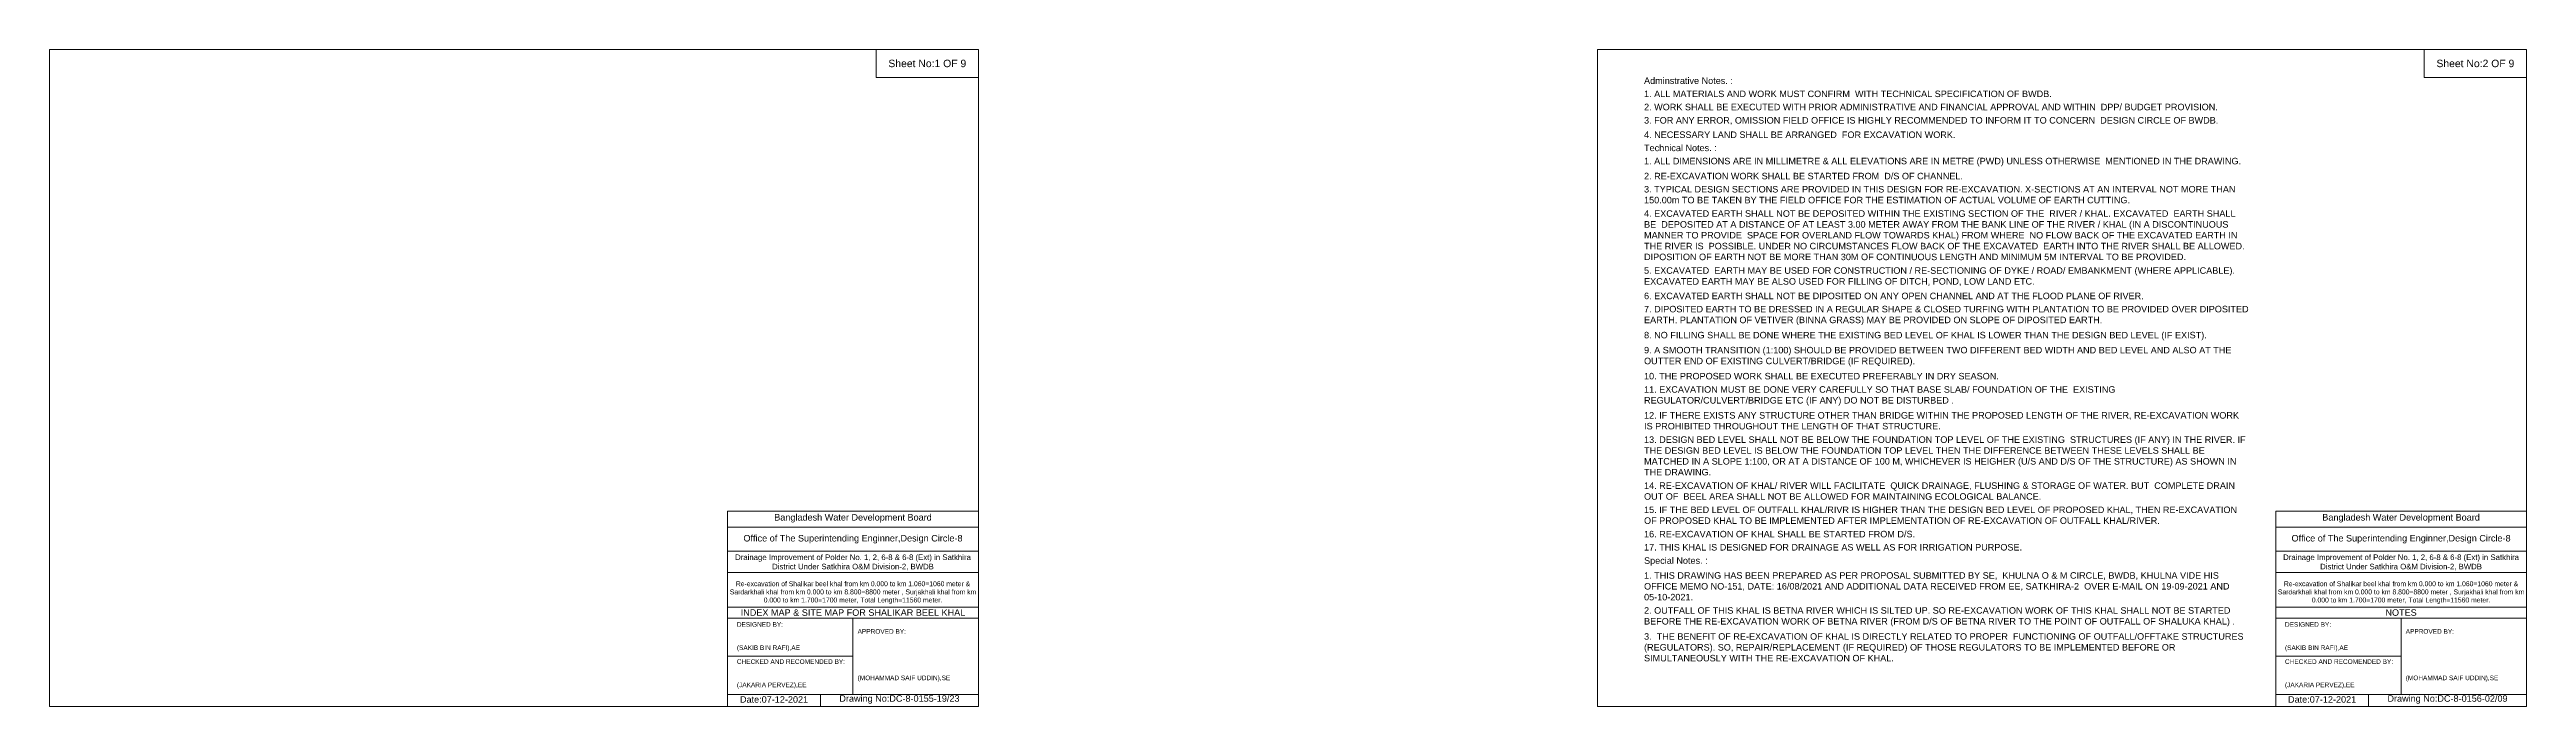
# Model space of a CAD drawing. Header units: inches. Extents: x 93000 to 506000, y -4242 to 0.
# Drawn here: x 330000 to 346000, y -4242 to 0 of the extents above; entities that cross this region are included whole.
import ezdxf

# ---------------------------------------------------------------- set-up
doc = ezdxf.new("R2010")
doc.units = ezdxf.units.IN
doc.header["$LTSCALE"] = 7
doc.header["$MEASUREMENT"] = 0
doc.layers.add('Cross section Data Border', color=7, linetype='Continuous', lineweight=9)
doc.styles.get("Standard").update_dxf_attribs({"font": 'arial.ttf'})

msp = doc.modelspace()

# ---------------------------------------------------------------- linework, layer by layer
at = {"layer": 'Cross section Data Border'}
for points in [[(330000, 0), (336000, 0), (336000, -4242), (330000, -4242)], [(335340, 0), (336000, 0), (336000, -180), (335340, -180)], [(340000, 0), (346000, 0), (346000, -4242), (340000, -4242)], [(345340, 0), (346000, 0), (346000, -180), (345340, -180)]]:
    msp.add_lwpolyline(points, close=True, dxfattribs=at)
for points in [[(334380, -4242), (334380, -2982), (336000, -2982)], [(344380, -4242), (344380, -2982), (346000, -2982)], [(334380, -3084), (336000, -3084)], [(344380, -3084), (346000, -3084)], [(334380, -3240), (336000, -3240)], [(344380, -3240), (346000, -3240)], [(334380, -3378), (336000, -3378)], [(344380, -3378), (346000, -3378)], [(334380, -3600), (336000, -3600)], [(334380, -3672), (336000, -3672)], [(335190, -3672), (335190, -4164)], [(344380, -3600), (346000, -3600)], [(344380, -3672), (346000, -3672)], [(345190, -3672), (345190, -4164)], [(334380, -3918), (335190, -3918)], [(344380, -3918), (345190, -3918)], [(334380, -4164), (336000, -4164)], [(334980, -4164), (334980, -4242)], [(344380, -4164), (346000, -4164)], [(344980, -4164), (344980, -4242)]]:
    msp.add_lwpolyline(points, dxfattribs=at)

# ---------------------------------------------------------------- texts
at = {"layer": 'Cross section Data Border', "attachment_point": 5}
for s, insert, char_height in [('Sheet No:1 OF 9', (335670, -90), 48), ('Sheet No:2 OF 9', (345670, -90), 48), ('Bangladesh Water Development Board', (335190, -3027), 42), ('Bangladesh Water Development Board', (345190, -3027), 42), ('Office of The Superintending Enginner,Design Circle-8', (335190, -3162), 42), ('Office of The Superintending Enginner,Design Circle-8', (345190, -3162), 42)]:
    msp.add_mtext(s, dxfattribs=dict(at, insert=insert, char_height=char_height))
at = {"layer": 'Cross section Data Border'}
for s, insert, char_height, width, attachment_point in [('Adminstrative Notes. :', (340300, -180), 42, 3900, 1), ('1. ALL MATERIALS AND WORK MUST CONFIRM  WITH TECHNICAL SPECIFICATION OF BWDB.', (340300, -265), 42, 3900, 1), ('3. FOR ANY ERROR, OMISSION FIELD OFFICE IS HIGHLY RECOMMENDED TO INFORM IT TO CONCERN  DESIGN CIRCLE OF BWDB.', (340300, -436), 42, 3900, 1), ('2. WORK SHALL BE EXECUTED WITH PRIOR ADMINISTRATIVE AND FINANCIAL APPROVAL AND WITHIN  DPP/ BUDGET PROVISION.', (340300, -350), 42, 3900, 1), ('4. NECESSARY LAND SHALL BE ARRANGED  FOR EXCAVATION WORK. ', (340300, -529), 42, 3900, 1), ('Technical Notes. :', (340300, -614), 42, 3900, 1), ('2. RE-EXCAVATION WORK SHALL BE STARTED FROM  D/S OF CHANNEL.', (340300, -796), 42, 3900, 1), ('1. ALL DIMENSIONS ARE IN MILLIMETRE & ALL ELEVATIONS ARE IN METRE (PWD) UNLESS OTHERWISE  MENTIONED IN THE DRAWING.', (340300, -699), 42, 3900, 1), ('3. TYPICAL DESIGN SECTIONS ARE PROVIDED IN THIS DESIGN FOR RE-EXCAVATION. X-SECTIONS AT AN INTERVAL NOT MORE THAN 150.00m TO BE TAKEN BY THE FIELD OFFICE FOR THE ESTIMATION OF ACTUAL VOLUME OF EARTH CUTTING.', (340300, -881), 42, 3900, 1), ('4. EXCAVATED EARTH SHALL NOT BE DEPOSITED WITHIN THE EXISTING SECTION OF THE  RIVER / KHAL. EXCAVATED  EARTH SHALL BE  DEPOSITED AT A DISTANCE OF AT LEAST 3.00 METER AWAY FROM THE BANK LINE OF THE RIVER / KHAL (IN A DISCONTINUOUS  MANNER TO PROVIDE  SPACE FOR OVERLAND FLOW TOWARDS KHAL) FROM WHERE  NO FLOW BACK OF THE EXCAVATED EARTH IN THE RIVER IS  POSSIBLE. UNDER NO CIRCUMSTANCES FLOW BACK OF THE EXCAVATED  EARTH INTO THE RIVER SHALL BE ALLOWED. DIPOSITION OF EARTH NOT BE MORE THAN 30M OF CONTINUOUS LENGTH AND MINIMUM 5M INTERVAL TO BE PROVIDED.', (340300, -1038), 42, 3900, 1), ('5. EXCAVATED  EARTH MAY BE USED FOR CONSTRUCTION / RE-SECTIONING OF DYKE / ROAD/ EMBANKMENT (WHERE APPLICABLE). EXCAVATED EARTH MAY BE ALSO USED FOR FILLING OF DITCH, POND, LOW LAND ETC.', (340300, -1406), 42, 3900, 1), ('6. EXCAVATED EARTH SHALL NOT BE DIPOSITED ON ANY OPEN CHANNEL AND AT THE FLOOD PLANE OF RIVER.', (340300, -1570), 42, 3900, 1), ('7. DIPOSITED EARTH TO BE DRESSED IN A REGULAR SHAPE & CLOSED TURFING WITH PLANTATION TO BE PROVIDED OVER DIPOSITED EARTH. PLANTATION OF VETIVER (BINNA GRASS) MAY BE PROVIDED ON SLOPE OF DIPOSITED EARTH.^J', (340300, -1655), 42, 3900, 1), ('8. NO FILLING SHALL BE DONE WHERE THE EXISTING BED LEVEL OF KHAL IS LOWER THAN THE DESIGN BED LEVEL (IF EXIST).', (340300, -1823), 42, 3900, 1), ('9. A SMOOTH TRANSITION (1:100) SHOULD BE PROVIDED BETWEEN TWO DIFFERENT BED WIDTH AND BED LEVEL AND ALSO AT THE OUTTER END OF EXISTING CULVERT/BRIDGE (IF REQUIRED).', (340300, -1920), 42, 3900, 1), ('10. THE PROPOSED WORK SHALL BE EXECUTED PREFERABLY IN DRY SEASON.', (340300, -2088), 42, 3900, 1), ('11. EXCAVATION MUST BE DONE VERY CAREFULLY SO THAT BASE SLAB/ FOUNDATION OF THE  EXISTING REGULATOR/CULVERT/BRIDGE ETC (IF ANY) DO NOT BE DISTURBED .^J', (340300, -2174), 42, 3900, 1), ('12. IF THERE EXISTS ANY STRUCTURE OTHER THAN BRIDGE WITHIN THE PROPOSED LENGTH OF THE RIVER, RE-EXCAVATION WORK IS PROHIBITED THROUGHOUT THE LENGTH OF THAT STRUCTURE.', (340300, -2341), 42, 3900, 1), ('13. DESIGN BED LEVEL SHALL NOT BE BELOW THE FOUNDATION TOP LEVEL OF THE EXISTING  STRUCTURES (IF ANY) IN THE RIVER. IF THE DESIGN BED LEVEL IS BELOW THE FOUNDATION TOP LEVEL THEN THE DIFFERENCE BETWEEN THESE LEVELS SHALL BE MATCHED IN A SLOPE 1:100, OR AT A DISTANCE OF 100 M, WHICHEVER IS HEIGHER (U/S AND D/S OF THE STRUCTURE) AS SHOWN IN THE DRAWING.', (340300, -2498), 42, 3900, 1), ('14. RE-EXCAVATION OF KHAL/ RIVER WILL FACILITATE  QUICK DRAINAGE, FLUSHING & STORAGE OF WATER. BUT  COMPLETE DRAIN OUT OF  BEEL AREA SHALL NOT BE ALLOWED FOR MAINTAINING ECOLOGICAL BALANCE.', (340300, -2795), 42, 3900, 1), ('15. IF THE BED LEVEL OF OUTFALL KHAL/RIVR IS HIGHER THAN THE DESIGN BED LEVEL OF PROPOSED KHAL, THEN RE-EXCAVATION OF PROPOSED KHAL TO BE IMPLEMENTED AFTER IMPLEMENTATION OF RE-EXCAVATION OF OUTFALL KHAL/RIVER.', (340300, -2951), 42, 3900, 1), ('16. RE-EXCAVATION OF KHAL SHALL BE STARTED FROM D/S.', (340300, -3108), 42, 3900, 1), ('17. THIS KHAL IS DESIGNED FOR DRAINAGE AS WELL AS FOR IRRIGATION PURPOSE.^J', (340300, -3193), 42, 3900, 1), ('Drainage Improvement of Polder No. 1, 2, 6-8 & 6-8 (Ext) in Satkhira District Under Satkhira O&M Division-2, BWDB', (335190, -3312), 36, 1680, 5), ('Special Notes. :', (340300, -3279), 42, 3900, 1), ('Drainage Improvement of Polder No. 1, 2, 6-8 & 6-8 (Ext) in Satkhira District Under Satkhira O&M Division-2, BWDB', (345190, -3312), 36, 1680, 5), ('Re-excavation of Shalikar beel khal from km 0.000 to km 1.060=1060 meter & Sardarkhali khal from km 0.000 to km 8.800=8800 meter , Surjakhali khal from km 0.000 to km 1.700=1700 meter, Total Length=11560 meter.', (335190, -3507), 31.468, 1620, 5), ('1. THIS DRAWING HAS BEEN PREPARED AS PER PROPOSAL SUBMITTED BY SE,  KHULNA O & M CIRCLE, BWDB, KHULNA VIDE HIS OFFICE MEMO NO-151, DATE: 16/08/2021 AND ADDITIONAL DATA RECEIVED FROM EE, SATKHIRA-2  OVER E-MAIL ON 19-09-2021 AND 05-10-2021.^J', (340300, -3375), 42, 3900, 1), ('Re-excavation of Shalikar beel khal from km 0.000 to km 1.060=1060 meter & Sardarkhali khal from km 0.000 to km 8.800=8800 meter , Surjakhali khal from km 0.000 to km 1.700=1700 meter, Total Length=11560 meter.', (345190, -3507), 31.468, 1620, 5), ('INDEX MAP & SITE MAP FOR SHALIKAR BEEL KHAL', (335190, -3636), 42, 1680, 5), ('2. OUTFALL OF THIS KHAL IS BETNA RIVER WHICH IS SILTED UP. SO RE-EXCAVATION WORK OF THIS KHAL SHALL NOT BE STARTED BEFORE THE RE-EXCAVATION WORK OF BETNA RIVER (FROM D/S OF BETNA RIVER TO THE POINT OF OUTFALL OF SHALUKA KHAL) .   ', (340300, -3601), 42, 3900, 1), ('NOTES', (345190, -3636), 42, 1680, 5), ('DESIGNED BY:^J^J^J(SAKIB BIN RAFI),AE', (334440, -3792), 30, 840, 4), ('APPROVED BY:^J^J^J^J^J^J(MOHAMMAD SAIF UDDIN),SE', (335220, -3912), 30, 840, 4), ('3.  THE BENEFIT OF RE-EXCAVATION OF KHAL IS DIRECTLY RELATED TO PROPER  FUNCTIONING OF OUTFALL/OFFTAKE STRUCTURES (REGULATORS). SO, REPAIR/REPLACEMENT (IF REQUIRED) OF THOSE REGULATORS TO BE IMPLEMENTED BEFORE OR SIMULTANEOUSLY WITH THE RE-EXCAVATION OF KHAL.        ', (340300, -3769), 42, 3900, 1), ('DESIGNED BY:^J^J^J(SAKIB BIN RAFI),AE', (344440, -3792), 30, 840, 4), ('APPROVED BY:^J^J^J^J^J^J(MOHAMMAD SAIF UDDIN),SE', (345220, -3912), 30, 840, 4), ('CHECKED AND RECOMENDED BY:^J^J^J(JAKARIA PERVEZ),EE', (334440, -4032), 30, 840, 4), ('CHECKED AND RECOMENDED BY:^J^J^J(JAKARIA PERVEZ),EE', (344440, -4032), 30, 840, 4), ('Date:07-12-2021', (334680, -4197), 42, 840, 5), ('Drawing No:DC-8-0155-19/23', (335490, -4197), 42, 1320, 5), ('Date:07-12-2021', (344680, -4197), 42, 840, 5), ('Drawing No:DC-8-0156-02/09', (345490, -4197), 42, 1320, 5)]:
    msp.add_mtext(s, dxfattribs=dict(at, insert=insert, char_height=char_height, width=width, attachment_point=attachment_point))

doc.saveas('drawing.dxf')
